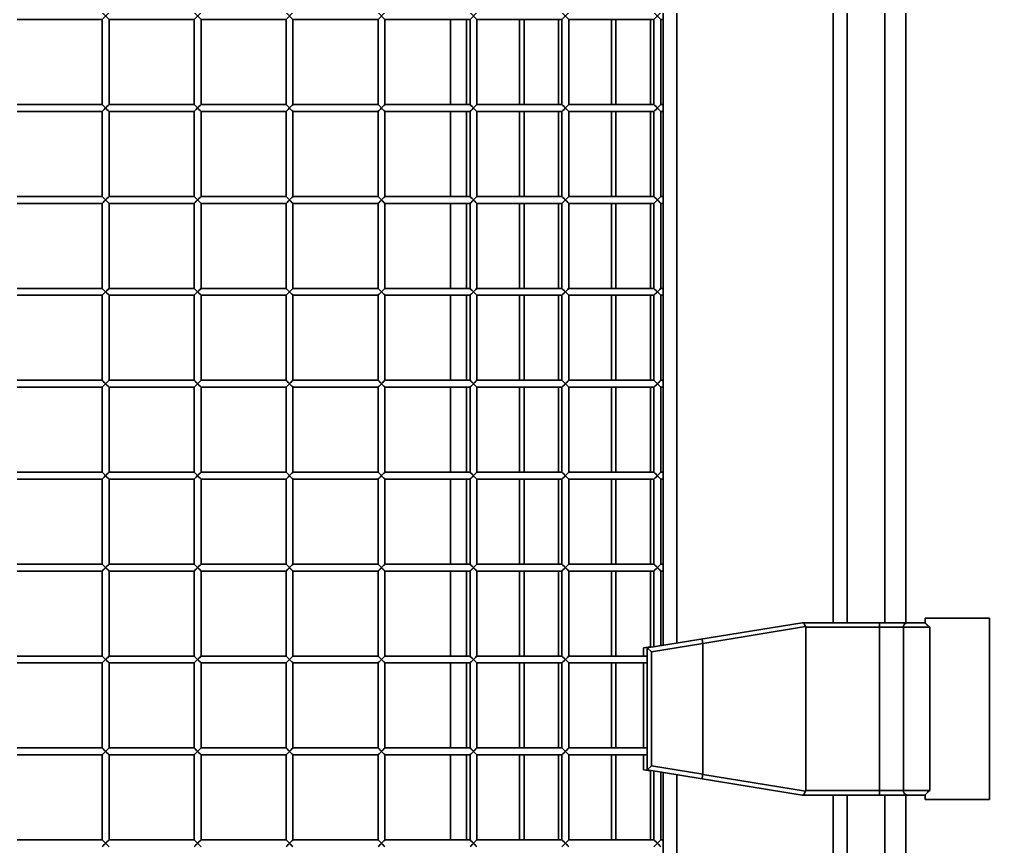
# Model space of a CAD drawing. Header units: millimetres. Extents: x 32496 to 166256, y 3504 to 23939.
# Drawn here: x 72465.5 to 72887.5, y 13849.7 to 14209.7 of the extents above; entities that cross this region are included whole.
import ezdxf

# ---------------------------------------------------------------- set-up
doc = ezdxf.new("R2010")
doc.units = ezdxf.units.MM
doc.layers.get('0').update_dxf_attribs({"lineweight": 35})

# ---------------------------------------------------------------- blocks, each defined once
blk = doc.blocks.new('8-1250')
at = {"linetype": 'Continuous'}
for p, q in [((-294.63, -33033.17), (-294.63, -32390.41)), ((-226.63, -32399.29), (-226.63, -33024.29)), ((-220.63, -33024.29), (-220.63, -32399.29)), ((-204.13, -33024.29), (-204.13, -32399.29)), ((-195.13, -33024.29), (-195.13, -32399.29)), ((-300.63, -32408.79), (-300.63, -33034.31)), ((-544.63, -32761.79), (-541.63, -32758.79)), ((-544.63, -32758.79), (-541.63, -32761.79)), ((-504.63, -32761.79), (-501.63, -32758.79)), ((-504.63, -32758.79), (-501.63, -32761.79)), ((-464.63, -32761.79), (-461.63, -32758.79)), ((-464.63, -32758.79), (-461.63, -32761.79)), ((-424.63, -32761.79), (-421.63, -32758.79)), ((-424.63, -32758.79), (-421.63, -32761.79)), ((-384.63, -32761.79), (-381.63, -32758.79)), ((-384.63, -32758.79), (-381.63, -32761.79)), ((-344.63, -32761.79), (-341.63, -32758.79)), ((-344.63, -32758.79), (-341.63, -32761.79)), ((-304.63, -32761.79), (-301.63, -32758.79)), ((-304.63, -32758.79), (-301.63, -32761.79)), ((-581.63, -32761.79), (-544.63, -32761.79)), ((-544.63, -32761.79), (-544.63, -32798.79)), ((-541.63, -32761.79), (-504.63, -32761.79)), ((-541.63, -32761.79), (-541.63, -32798.79)), ((-504.63, -32761.79), (-504.63, -32798.79)), ((-501.63, -32761.79), (-464.63, -32761.79)), ((-501.63, -32761.79), (-501.63, -32798.79)), ((-464.63, -32761.79), (-464.63, -32798.79)), ((-461.63, -32761.79), (-424.63, -32761.79)), ((-461.63, -32761.79), (-461.63, -32798.79)), ((-424.63, -32761.79), (-424.63, -32798.79)), ((-421.63, -32761.79), (-384.63, -32761.79)), ((-421.63, -32761.79), (-421.63, -32798.79)), ((-393.13, -32798.79), (-393.13, -32761.79)), ((-386.13, -32761.79), (-386.13, -32798.79)), ((-384.63, -32761.79), (-384.63, -32798.79)), ((-381.63, -32761.79), (-344.63, -32761.79)), ((-381.63, -32761.79), (-381.63, -32798.79)), ((-363.13, -32761.79), (-363.13, -32798.79)), ((-361.13, -32761.79), (-361.13, -32798.79)), ((-346.13, -32761.79), (-346.13, -32798.79)), ((-344.63, -32761.79), (-344.63, -32798.79)), ((-341.63, -32761.79), (-304.63, -32761.79)), ((-341.63, -32761.79), (-341.63, -32798.79)), ((-323.13, -32761.79), (-323.13, -32798.79)), ((-321.13, -32761.79), (-321.13, -32798.79)), ((-306.13, -32761.79), (-306.13, -32798.79)), ((-304.63, -32761.79), (-304.63, -32798.79)), ((-301.63, -32761.79), (-300.63, -32761.79)), ((-301.63, -32761.79), (-301.63, -32798.79)), ((-581.63, -32798.79), (-544.63, -32798.79)), ((-581.63, -32801.79), (-544.63, -32801.79)), ((-544.63, -32801.79), (-541.63, -32798.79)), ((-544.63, -32798.79), (-541.63, -32801.79)), ((-544.63, -32801.79), (-544.63, -32838.79)), ((-541.63, -32798.79), (-504.63, -32798.79)), ((-541.63, -32801.79), (-504.63, -32801.79)), ((-541.63, -32801.79), (-541.63, -32838.79)), ((-504.63, -32801.79), (-501.63, -32798.79)), ((-504.63, -32798.79), (-501.63, -32801.79)), ((-504.63, -32801.79), (-504.63, -32838.79)), ((-501.63, -32798.79), (-464.63, -32798.79)), ((-501.63, -32801.79), (-464.63, -32801.79)), ((-501.63, -32801.79), (-501.63, -32838.79)), ((-464.63, -32801.79), (-461.63, -32798.79)), ((-464.63, -32798.79), (-461.63, -32801.79)), ((-464.63, -32801.79), (-464.63, -32838.79)), ((-461.63, -32798.79), (-424.63, -32798.79)), ((-461.63, -32801.79), (-424.63, -32801.79)), ((-461.63, -32801.79), (-461.63, -32838.79)), ((-424.63, -32801.79), (-421.63, -32798.79)), ((-424.63, -32798.79), (-421.63, -32801.79)), ((-424.63, -32801.79), (-424.63, -32838.79)), ((-421.63, -32798.79), (-384.63, -32798.79)), ((-421.63, -32801.79), (-384.63, -32801.79)), ((-421.63, -32801.79), (-421.63, -32838.79)), ((-393.13, -32838.79), (-393.13, -32801.79)), ((-386.13, -32801.79), (-386.13, -32838.79)), ((-384.63, -32801.79), (-381.63, -32798.79)), ((-384.63, -32798.79), (-381.63, -32801.79)), ((-384.63, -32801.79), (-384.63, -32838.79)), ((-381.63, -32798.79), (-344.63, -32798.79)), ((-381.63, -32801.79), (-344.63, -32801.79)), ((-381.63, -32801.79), (-381.63, -32838.79)), ((-363.13, -32801.79), (-363.13, -32838.79)), ((-361.13, -32801.79), (-361.13, -32838.79)), ((-346.13, -32801.79), (-346.13, -32838.79)), ((-344.63, -32801.79), (-341.63, -32798.79)), ((-344.63, -32798.79), (-341.63, -32801.79)), ((-344.63, -32801.79), (-344.63, -32838.79)), ((-341.63, -32798.79), (-304.63, -32798.79)), ((-341.63, -32801.79), (-304.63, -32801.79)), ((-341.63, -32801.79), (-341.63, -32838.79)), ((-323.13, -32801.79), (-323.13, -32838.79)), ((-321.13, -32801.79), (-321.13, -32838.79)), ((-306.13, -32801.79), (-306.13, -32838.79)), ((-304.63, -32801.79), (-301.63, -32798.79)), ((-304.63, -32798.79), (-301.63, -32801.79)), ((-304.63, -32801.79), (-304.63, -32838.79)), ((-301.63, -32798.79), (-300.63, -32798.79)), ((-301.63, -32801.79), (-300.63, -32801.79)), ((-301.63, -32801.79), (-301.63, -32838.79)), ((-581.63, -32838.79), (-544.63, -32838.79)), ((-544.63, -32841.79), (-541.63, -32838.79)), ((-544.63, -32838.79), (-541.63, -32841.79)), ((-541.63, -32838.79), (-504.63, -32838.79)), ((-504.63, -32841.79), (-501.63, -32838.79)), ((-504.63, -32838.79), (-501.63, -32841.79)), ((-501.63, -32838.79), (-464.63, -32838.79)), ((-464.63, -32841.79), (-461.63, -32838.79)), ((-464.63, -32838.79), (-461.63, -32841.79)), ((-461.63, -32838.79), (-424.63, -32838.79)), ((-424.63, -32841.79), (-421.63, -32838.79)), ((-424.63, -32838.79), (-421.63, -32841.79)), ((-421.63, -32838.79), (-384.63, -32838.79)), ((-384.63, -32841.79), (-381.63, -32838.79)), ((-384.63, -32838.79), (-381.63, -32841.79)), ((-381.63, -32838.79), (-344.63, -32838.79)), ((-344.63, -32841.79), (-341.63, -32838.79)), ((-344.63, -32838.79), (-341.63, -32841.79)), ((-341.63, -32838.79), (-304.63, -32838.79)), ((-304.63, -32841.79), (-301.63, -32838.79)), ((-304.63, -32838.79), (-301.63, -32841.79)), ((-301.63, -32838.79), (-300.63, -32838.79)), ((-581.63, -32841.79), (-544.63, -32841.79)), ((-544.63, -32841.79), (-544.63, -32878.79)), ((-541.63, -32841.79), (-504.63, -32841.79)), ((-541.63, -32841.79), (-541.63, -32878.79)), ((-504.63, -32841.79), (-504.63, -32878.79)), ((-501.63, -32841.79), (-464.63, -32841.79)), ((-501.63, -32841.79), (-501.63, -32878.79)), ((-464.63, -32841.79), (-464.63, -32878.79)), ((-461.63, -32841.79), (-424.63, -32841.79)), ((-461.63, -32841.79), (-461.63, -32878.79)), ((-424.63, -32841.79), (-424.63, -32878.79)), ((-421.63, -32841.79), (-384.63, -32841.79)), ((-421.63, -32841.79), (-421.63, -32878.79)), ((-393.13, -32878.79), (-393.13, -32841.79)), ((-386.13, -32841.79), (-386.13, -32878.79)), ((-384.63, -32841.79), (-384.63, -32878.79)), ((-381.63, -32841.79), (-344.63, -32841.79)), ((-381.63, -32841.79), (-381.63, -32878.79)), ((-363.13, -32841.79), (-363.13, -32878.79)), ((-361.13, -32841.79), (-361.13, -32878.79)), ((-346.13, -32841.79), (-346.13, -32878.79)), ((-344.63, -32841.79), (-344.63, -32878.79)), ((-341.63, -32841.79), (-304.63, -32841.79)), ((-341.63, -32841.79), (-341.63, -32878.79)), ((-323.13, -32841.79), (-323.13, -32878.79)), ((-321.13, -32841.79), (-321.13, -32878.79)), ((-306.13, -32841.79), (-306.13, -32878.79)), ((-304.63, -32841.79), (-304.63, -32878.79)), ((-301.63, -32841.79), (-300.63, -32841.79)), ((-301.63, -32841.79), (-301.63, -32878.79)), ((-581.63, -32878.79), (-544.63, -32878.79)), ((-581.63, -32881.79), (-544.63, -32881.79)), ((-544.63, -32881.79), (-541.63, -32878.79)), ((-544.63, -32878.79), (-541.63, -32881.79)), ((-544.63, -32881.79), (-544.63, -32918.79)), ((-541.63, -32878.79), (-504.63, -32878.79)), ((-541.63, -32881.79), (-504.63, -32881.79)), ((-541.63, -32881.79), (-541.63, -32918.79)), ((-504.63, -32881.79), (-501.63, -32878.79)), ((-504.63, -32878.79), (-501.63, -32881.79)), ((-504.63, -32881.79), (-504.63, -32918.79)), ((-501.63, -32878.79), (-464.63, -32878.79)), ((-501.63, -32881.79), (-464.63, -32881.79)), ((-501.63, -32881.79), (-501.63, -32918.79)), ((-464.63, -32881.79), (-461.63, -32878.79)), ((-464.63, -32878.79), (-461.63, -32881.79)), ((-464.63, -32881.79), (-464.63, -32918.79)), ((-461.63, -32878.79), (-424.63, -32878.79)), ((-461.63, -32881.79), (-424.63, -32881.79)), ((-461.63, -32881.79), (-461.63, -32918.79)), ((-424.63, -32881.79), (-421.63, -32878.79)), ((-424.63, -32878.79), (-421.63, -32881.79)), ((-424.63, -32881.79), (-424.63, -32918.79)), ((-421.63, -32878.79), (-384.63, -32878.79)), ((-421.63, -32881.79), (-384.63, -32881.79)), ((-421.63, -32881.79), (-421.63, -32918.79)), ((-393.13, -32918.79), (-393.13, -32881.79)), ((-386.13, -32881.79), (-386.13, -32918.79)), ((-384.63, -32881.79), (-381.63, -32878.79)), ((-384.63, -32878.79), (-381.63, -32881.79)), ((-384.63, -32881.79), (-384.63, -32918.79)), ((-381.63, -32878.79), (-344.63, -32878.79)), ((-381.63, -32881.79), (-344.63, -32881.79)), ((-381.63, -32881.79), (-381.63, -32918.79)), ((-363.13, -32881.79), (-363.13, -32918.79)), ((-361.13, -32881.79), (-361.13, -32918.79)), ((-346.13, -32881.79), (-346.13, -32918.79)), ((-344.63, -32881.79), (-341.63, -32878.79)), ((-344.63, -32878.79), (-341.63, -32881.79)), ((-344.63, -32881.79), (-344.63, -32918.79)), ((-341.63, -32878.79), (-304.63, -32878.79)), ((-341.63, -32881.79), (-304.63, -32881.79)), ((-341.63, -32881.79), (-341.63, -32918.79)), ((-323.13, -32881.79), (-323.13, -32918.79)), ((-321.13, -32881.79), (-321.13, -32918.79)), ((-306.13, -32881.79), (-306.13, -32918.79)), ((-304.63, -32881.79), (-301.63, -32878.79)), ((-304.63, -32878.79), (-301.63, -32881.79)), ((-304.63, -32881.79), (-304.63, -32918.79)), ((-301.63, -32878.79), (-300.63, -32878.79)), ((-301.63, -32881.79), (-300.63, -32881.79)), ((-301.63, -32881.79), (-301.63, -32918.79)), ((-581.63, -32918.79), (-544.63, -32918.79)), ((-544.63, -32921.79), (-541.63, -32918.79)), ((-544.63, -32918.79), (-541.63, -32921.79)), ((-541.63, -32918.79), (-504.63, -32918.79)), ((-504.63, -32921.79), (-501.63, -32918.79)), ((-504.63, -32918.79), (-501.63, -32921.79)), ((-501.63, -32918.79), (-464.63, -32918.79)), ((-464.63, -32921.79), (-461.63, -32918.79)), ((-464.63, -32918.79), (-461.63, -32921.79)), ((-461.63, -32918.79), (-424.63, -32918.79)), ((-424.63, -32921.79), (-421.63, -32918.79)), ((-424.63, -32918.79), (-421.63, -32921.79)), ((-421.63, -32918.79), (-384.63, -32918.79)), ((-384.63, -32921.79), (-381.63, -32918.79)), ((-384.63, -32918.79), (-381.63, -32921.79)), ((-381.63, -32918.79), (-344.63, -32918.79)), ((-344.63, -32921.79), (-341.63, -32918.79)), ((-344.63, -32918.79), (-341.63, -32921.79)), ((-341.63, -32918.79), (-304.63, -32918.79)), ((-304.63, -32921.79), (-301.63, -32918.79)), ((-304.63, -32918.79), (-301.63, -32921.79)), ((-301.63, -32918.79), (-300.63, -32918.79)), ((-581.63, -32921.79), (-544.63, -32921.79)), ((-544.63, -32921.79), (-544.63, -32958.79)), ((-541.63, -32921.79), (-504.63, -32921.79)), ((-541.63, -32921.79), (-541.63, -32958.79)), ((-504.63, -32921.79), (-504.63, -32958.79)), ((-501.63, -32921.79), (-464.63, -32921.79)), ((-501.63, -32921.79), (-501.63, -32958.79)), ((-464.63, -32921.79), (-464.63, -32958.79)), ((-461.63, -32921.79), (-424.63, -32921.79)), ((-461.63, -32921.79), (-461.63, -32958.79)), ((-424.63, -32921.79), (-424.63, -32958.79)), ((-421.63, -32921.79), (-384.63, -32921.79)), ((-421.63, -32921.79), (-421.63, -32958.79)), ((-393.13, -32958.79), (-393.13, -32921.79)), ((-386.13, -32921.79), (-386.13, -32958.79)), ((-384.63, -32921.79), (-384.63, -32958.79)), ((-381.63, -32921.79), (-344.63, -32921.79)), ((-381.63, -32921.79), (-381.63, -32958.79)), ((-363.13, -32921.79), (-363.13, -32958.79)), ((-361.13, -32921.79), (-361.13, -32958.79)), ((-346.13, -32921.79), (-346.13, -32958.79)), ((-344.63, -32921.79), (-344.63, -32958.79)), ((-341.63, -32921.79), (-304.63, -32921.79)), ((-341.63, -32921.79), (-341.63, -32958.79)), ((-323.13, -32921.79), (-323.13, -32958.79)), ((-321.13, -32921.79), (-321.13, -32958.79)), ((-306.13, -32921.79), (-306.13, -32958.79)), ((-304.63, -32921.79), (-304.63, -32958.79)), ((-301.63, -32921.79), (-300.63, -32921.79)), ((-301.63, -32921.79), (-301.63, -32958.79)), ((-581.63, -32958.79), (-544.63, -32958.79)), ((-581.63, -32961.79), (-544.63, -32961.79)), ((-544.63, -32961.79), (-541.63, -32958.79)), ((-544.63, -32958.79), (-541.63, -32961.79)), ((-544.63, -32961.79), (-544.63, -32998.79)), ((-541.63, -32958.79), (-504.63, -32958.79)), ((-541.63, -32961.79), (-504.63, -32961.79)), ((-541.63, -32961.79), (-541.63, -32998.79)), ((-504.63, -32961.79), (-501.63, -32958.79)), ((-504.63, -32958.79), (-501.63, -32961.79)), ((-504.63, -32961.79), (-504.63, -32998.79)), ((-501.63, -32958.79), (-464.63, -32958.79)), ((-501.63, -32961.79), (-464.63, -32961.79)), ((-501.63, -32961.79), (-501.63, -32998.79)), ((-464.63, -32961.79), (-461.63, -32958.79)), ((-464.63, -32958.79), (-461.63, -32961.79)), ((-464.63, -32961.79), (-464.63, -32998.79)), ((-461.63, -32958.79), (-424.63, -32958.79)), ((-461.63, -32961.79), (-424.63, -32961.79)), ((-461.63, -32961.79), (-461.63, -32998.79)), ((-424.63, -32961.79), (-421.63, -32958.79)), ((-424.63, -32958.79), (-421.63, -32961.79)), ((-424.63, -32961.79), (-424.63, -32998.79)), ((-421.63, -32958.79), (-384.63, -32958.79)), ((-421.63, -32961.79), (-384.63, -32961.79)), ((-421.63, -32961.79), (-421.63, -32998.79)), ((-393.13, -32998.79), (-393.13, -32961.79)), ((-386.13, -32961.79), (-386.13, -32998.79)), ((-384.63, -32961.79), (-381.63, -32958.79)), ((-384.63, -32958.79), (-381.63, -32961.79)), ((-384.63, -32961.79), (-384.63, -32998.79)), ((-381.63, -32958.79), (-344.63, -32958.79)), ((-381.63, -32961.79), (-344.63, -32961.79)), ((-381.63, -32961.79), (-381.63, -32998.79)), ((-363.13, -32961.79), (-363.13, -32998.79)), ((-361.13, -32961.79), (-361.13, -32998.79)), ((-346.13, -32961.79), (-346.13, -32998.79)), ((-344.63, -32961.79), (-341.63, -32958.79)), ((-344.63, -32958.79), (-341.63, -32961.79)), ((-344.63, -32961.79), (-344.63, -32998.79)), ((-341.63, -32958.79), (-304.63, -32958.79)), ((-341.63, -32961.79), (-304.63, -32961.79)), ((-341.63, -32961.79), (-341.63, -32998.79)), ((-323.13, -32961.79), (-323.13, -32998.79)), ((-321.13, -32961.79), (-321.13, -32998.79)), ((-306.13, -32961.79), (-306.13, -32998.79)), ((-304.63, -32961.79), (-301.63, -32958.79)), ((-304.63, -32958.79), (-301.63, -32961.79)), ((-304.63, -32961.79), (-304.63, -32998.79)), ((-301.63, -32958.79), (-300.63, -32958.79)), ((-301.63, -32961.79), (-300.63, -32961.79)), ((-301.63, -32961.79), (-301.63, -32998.79)), ((-581.63, -32998.79), (-544.63, -32998.79)), ((-544.63, -33001.79), (-541.63, -32998.79)), ((-544.63, -32998.79), (-541.63, -33001.79)), ((-541.63, -32998.79), (-504.63, -32998.79)), ((-504.63, -33001.79), (-501.63, -32998.79)), ((-504.63, -32998.79), (-501.63, -33001.79)), ((-501.63, -32998.79), (-464.63, -32998.79)), ((-464.63, -33001.79), (-461.63, -32998.79)), ((-464.63, -32998.79), (-461.63, -33001.79)), ((-461.63, -32998.79), (-424.63, -32998.79)), ((-424.63, -33001.79), (-421.63, -32998.79)), ((-424.63, -32998.79), (-421.63, -33001.79)), ((-421.63, -32998.79), (-384.63, -32998.79)), ((-384.63, -33001.79), (-381.63, -32998.79)), ((-384.63, -32998.79), (-381.63, -33001.79)), ((-381.63, -32998.79), (-344.63, -32998.79)), ((-344.63, -33001.79), (-341.63, -32998.79)), ((-344.63, -32998.79), (-341.63, -33001.79)), ((-341.63, -32998.79), (-304.63, -32998.79)), ((-304.63, -33001.79), (-301.63, -32998.79)), ((-304.63, -32998.79), (-301.63, -33001.79)), ((-301.63, -32998.79), (-300.63, -32998.79)), ((-581.63, -33001.79), (-544.63, -33001.79)), ((-544.63, -33001.79), (-544.63, -33038.79)), ((-541.63, -33001.79), (-504.63, -33001.79)), ((-541.63, -33001.79), (-541.63, -33038.79)), ((-504.63, -33001.79), (-504.63, -33038.79)), ((-501.63, -33001.79), (-464.63, -33001.79)), ((-501.63, -33001.79), (-501.63, -33038.79)), ((-464.63, -33001.79), (-464.63, -33038.79)), ((-461.63, -33001.79), (-424.63, -33001.79)), ((-461.63, -33001.79), (-461.63, -33038.79)), ((-424.63, -33001.79), (-424.63, -33038.79)), ((-421.63, -33001.79), (-384.63, -33001.79)), ((-421.63, -33001.79), (-421.63, -33038.79)), ((-393.13, -33038.79), (-393.13, -33001.79)), ((-386.13, -33001.79), (-386.13, -33038.79)), ((-384.63, -33001.79), (-384.63, -33038.79)), ((-381.63, -33001.79), (-344.63, -33001.79)), ((-381.63, -33001.79), (-381.63, -33038.79)), ((-363.13, -33001.79), (-363.13, -33038.79)), ((-361.13, -33001.79), (-361.13, -33038.79)), ((-346.13, -33001.79), (-346.13, -33038.79)), ((-344.63, -33001.79), (-344.63, -33038.79)), ((-341.63, -33001.79), (-304.63, -33001.79)), ((-341.63, -33001.79), (-341.63, -33038.79)), ((-323.13, -33001.79), (-323.13, -33038.79)), ((-321.13, -33001.79), (-321.13, -33038.79)), ((-306.13, -33001.79), (-306.13, -33035.04)), ((-304.63, -33001.79), (-304.63, -33034.8)), ((-301.63, -33001.79), (-300.63, -33001.79)), ((-301.63, -33001.79), (-301.63, -33034.31)), ((-307.63, -33035.29), (-240.13, -33024.29)), ((-240.13, -33024.29), (-186.63, -33024.29)), ((-206.45, -33024.29), (-206.45, -33099.29)), ((-186.63, -33022.29), (-158.63, -33022.29)), ((-186.63, -33024.29), (-186.63, -33022.29)), ((-158.63, -33101.29), (-158.63, -33022.29)), ((-238.71, -33026.01), (-283.43, -33033.29)), ((-238.63, -33026.29), (-184.66, -33026.29)), ((-238.63, -33026.29), (-238.63, -33097.29)), ((-196.14, -33097.29), (-196.14, -33026.29)), ((-184.66, -33026.29), (-184.66, -33097.29)), ((-283.43, -33033.37), (-305.63, -33036.99)), ((-283.43, -33033.37), (-283.43, -33090.21)), ((-306.13, -33034.8), (-309.13, -33035.29)), ((-309.13, -33035.29), (-309.13, -33038.79)), ((-307.63, -33035.29), (-305.63, -33036.99)), ((-307.63, -33035.29), (-307.63, -33088.29)), ((-305.63, -33086.59), (-305.63, -33036.99)), ((-581.63, -33038.79), (-544.63, -33038.79)), ((-581.63, -33041.79), (-544.63, -33041.79)), ((-544.63, -33041.79), (-541.63, -33038.79)), ((-544.63, -33038.79), (-541.63, -33041.79)), ((-544.63, -33041.79), (-544.63, -33078.79)), ((-541.63, -33038.79), (-504.63, -33038.79)), ((-541.63, -33041.79), (-504.63, -33041.79)), ((-541.63, -33041.79), (-541.63, -33078.79)), ((-504.63, -33041.79), (-501.63, -33038.79)), ((-504.63, -33038.79), (-501.63, -33041.79)), ((-504.63, -33041.79), (-504.63, -33078.79)), ((-501.63, -33038.79), (-464.63, -33038.79)), ((-501.63, -33041.79), (-464.63, -33041.79)), ((-501.63, -33041.79), (-501.63, -33078.79)), ((-464.63, -33041.79), (-461.63, -33038.79)), ((-464.63, -33038.79), (-461.63, -33041.79)), ((-464.63, -33041.79), (-464.63, -33078.79)), ((-461.63, -33038.79), (-424.63, -33038.79)), ((-461.63, -33041.79), (-424.63, -33041.79)), ((-461.63, -33041.79), (-461.63, -33078.79)), ((-424.63, -33041.79), (-421.63, -33038.79)), ((-424.63, -33038.79), (-421.63, -33041.79)), ((-424.63, -33041.79), (-424.63, -33078.79)), ((-421.63, -33038.79), (-384.63, -33038.79)), ((-421.63, -33041.79), (-384.63, -33041.79)), ((-421.63, -33041.79), (-421.63, -33078.79)), ((-393.13, -33078.79), (-393.13, -33041.79)), ((-386.13, -33041.79), (-386.13, -33078.79)), ((-384.63, -33041.79), (-381.63, -33038.79)), ((-384.63, -33038.79), (-381.63, -33041.79)), ((-384.63, -33041.79), (-384.63, -33078.79)), ((-381.63, -33038.79), (-344.63, -33038.79)), ((-381.63, -33041.79), (-344.63, -33041.79)), ((-381.63, -33041.79), (-381.63, -33078.79)), ((-363.13, -33041.79), (-363.13, -33078.79)), ((-361.13, -33041.79), (-361.13, -33078.79)), ((-346.13, -33041.79), (-346.13, -33078.79)), ((-344.63, -33041.79), (-341.63, -33038.79)), ((-344.63, -33038.79), (-341.63, -33041.79)), ((-344.63, -33041.79), (-344.63, -33078.79)), ((-341.63, -33038.79), (-307.63, -33038.79)), ((-341.63, -33041.79), (-307.63, -33041.79)), ((-341.63, -33041.79), (-341.63, -33078.79)), ((-323.13, -33041.79), (-323.13, -33078.79)), ((-321.13, -33041.79), (-321.13, -33078.79)), ((-309.13, -33041.79), (-309.13, -33078.79)), ((-581.63, -33078.79), (-544.63, -33078.79)), ((-544.63, -33081.79), (-541.63, -33078.79)), ((-544.63, -33078.79), (-541.63, -33081.79)), ((-541.63, -33078.79), (-504.63, -33078.79)), ((-504.63, -33081.79), (-501.63, -33078.79)), ((-504.63, -33078.79), (-501.63, -33081.79)), ((-501.63, -33078.79), (-464.63, -33078.79)), ((-464.63, -33081.79), (-461.63, -33078.79)), ((-464.63, -33078.79), (-461.63, -33081.79)), ((-461.63, -33078.79), (-424.63, -33078.79)), ((-424.63, -33081.79), (-421.63, -33078.79)), ((-424.63, -33078.79), (-421.63, -33081.79)), ((-421.63, -33078.79), (-384.63, -33078.79)), ((-384.63, -33081.79), (-381.63, -33078.79)), ((-384.63, -33078.79), (-381.63, -33081.79)), ((-381.63, -33078.79), (-344.63, -33078.79)), ((-344.63, -33081.79), (-341.63, -33078.79)), ((-344.63, -33078.79), (-341.63, -33081.79)), ((-341.63, -33078.79), (-307.63, -33078.79)), ((-581.63, -33081.79), (-544.63, -33081.79)), ((-544.63, -33081.79), (-544.63, -33118.79)), ((-541.63, -33081.79), (-504.63, -33081.79)), ((-541.63, -33081.79), (-541.63, -33118.79)), ((-504.63, -33081.79), (-504.63, -33118.79)), ((-501.63, -33081.79), (-464.63, -33081.79)), ((-501.63, -33081.79), (-501.63, -33118.79)), ((-464.63, -33081.79), (-464.63, -33118.79)), ((-461.63, -33081.79), (-424.63, -33081.79)), ((-461.63, -33081.79), (-461.63, -33118.79)), ((-424.63, -33081.79), (-424.63, -33118.79)), ((-421.63, -33081.79), (-384.63, -33081.79)), ((-421.63, -33081.79), (-421.63, -33118.79)), ((-393.13, -33118.79), (-393.13, -33081.79)), ((-386.13, -33081.79), (-386.13, -33118.79)), ((-384.63, -33081.79), (-384.63, -33118.79)), ((-381.63, -33081.79), (-344.63, -33081.79)), ((-381.63, -33081.79), (-381.63, -33118.79)), ((-363.13, -33081.79), (-363.13, -33118.79)), ((-361.13, -33081.79), (-361.13, -33118.79)), ((-346.13, -33081.79), (-346.13, -33118.79)), ((-344.63, -33081.79), (-344.63, -33118.79)), ((-341.63, -33081.79), (-307.63, -33081.79)), ((-341.63, -33081.79), (-341.63, -33118.79)), ((-323.13, -33081.79), (-323.13, -33118.79)), ((-321.13, -33081.79), (-321.13, -33118.79)), ((-309.13, -33081.79), (-309.13, -33088.29)), ((-306.13, -33088.78), (-309.13, -33088.29)), ((-307.63, -33088.29), (-305.63, -33086.59)), ((-307.63, -33088.29), (-240.13, -33099.29)), ((-306.13, -33088.53), (-306.13, -33118.79)), ((-305.63, -33086.59), (-283.43, -33090.21)), ((-304.63, -33088.78), (-304.63, -33118.79)), ((-301.63, -33089.27), (-301.63, -33118.79)), ((-300.63, -33089.43), (-300.63, -33311.79)), ((-294.63, -33733.17), (-294.63, -33090.41)), ((-283.43, -33090.28), (-238.71, -33097.57)), ((-184.66, -33097.29), (-238.63, -33097.29)), ((-240.13, -33099.29), (-186.63, -33099.29)), ((-226.63, -33099.29), (-226.63, -33724.29)), ((-220.63, -33724.29), (-220.63, -33099.29)), ((-204.13, -33724.29), (-204.13, -33099.29)), ((-195.13, -33724.29), (-195.13, -33099.29)), ((-186.63, -33099.29), (-186.63, -33101.29)), ((-158.63, -33101.29), (-186.63, -33101.29)), ((-581.63, -33118.79), (-544.63, -33118.79)), ((-544.63, -33121.79), (-541.63, -33118.79)), ((-544.63, -33118.79), (-541.63, -33121.79)), ((-541.63, -33118.79), (-504.63, -33118.79)), ((-504.63, -33121.79), (-501.63, -33118.79)), ((-504.63, -33118.79), (-501.63, -33121.79)), ((-501.63, -33118.79), (-464.63, -33118.79)), ((-464.63, -33121.79), (-461.63, -33118.79)), ((-464.63, -33118.79), (-461.63, -33121.79)), ((-461.63, -33118.79), (-424.63, -33118.79)), ((-424.63, -33121.79), (-421.63, -33118.79)), ((-424.63, -33118.79), (-421.63, -33121.79)), ((-421.63, -33118.79), (-384.63, -33118.79)), ((-384.63, -33121.79), (-381.63, -33118.79)), ((-384.63, -33118.79), (-381.63, -33121.79)), ((-381.63, -33118.79), (-344.63, -33118.79)), ((-344.63, -33121.79), (-341.63, -33118.79)), ((-344.63, -33118.79), (-341.63, -33121.79)), ((-341.63, -33118.79), (-304.63, -33118.79)), ((-304.63, -33121.79), (-301.63, -33118.79)), ((-304.63, -33118.79), (-301.63, -33121.79)), ((-301.63, -33118.79), (-300.63, -33118.79))]:
    blk.add_line(p, q, dxfattribs=at)
for points in [[(-544.63, -32798.79), (-544.2, -32799.22), (-543.71, -32799.71), (-542.54, -32800.88)], [(-543.13, -32800.29), (-543.72, -32800.88), (-544.19, -32801.35), (-544.51, -32801.67)], [(-543.13, -32800.29), (-542.54, -32799.7), (-542.07, -32799.23), (-541.74, -32798.9)], [(-541.74, -32801.67), (-542.07, -32801.35), (-542.54, -32800.88)], [(-504.63, -32798.79), (-504.2, -32799.22), (-503.71, -32799.71), (-502.54, -32800.88)], [(-503.13, -32800.29), (-503.72, -32800.88), (-504.19, -32801.35), (-504.51, -32801.67)], [(-503.13, -32800.29), (-502.54, -32799.7), (-502.07, -32799.23), (-501.74, -32798.9)], [(-501.74, -32801.67), (-502.07, -32801.35), (-502.54, -32800.88)], [(-464.63, -32798.79), (-464.2, -32799.22), (-463.71, -32799.71), (-462.54, -32800.88)], [(-463.13, -32800.29), (-463.72, -32800.88), (-464.19, -32801.35), (-464.51, -32801.67)], [(-463.13, -32800.29), (-462.54, -32799.7), (-462.07, -32799.23), (-461.74, -32798.9)], [(-461.74, -32801.67), (-462.07, -32801.35), (-462.54, -32800.88)], [(-424.63, -32798.79), (-424.2, -32799.22), (-423.71, -32799.71), (-422.54, -32800.88)], [(-423.13, -32800.29), (-423.72, -32800.88), (-424.19, -32801.35), (-424.51, -32801.67)], [(-423.13, -32800.29), (-422.54, -32799.7), (-422.07, -32799.23), (-421.74, -32798.9)], [(-421.74, -32801.67), (-422.07, -32801.35), (-422.54, -32800.88)], [(-384.63, -32798.79), (-384.2, -32799.22), (-383.71, -32799.71), (-382.54, -32800.88)], [(-383.13, -32800.29), (-383.72, -32800.88), (-384.19, -32801.35), (-384.51, -32801.67)], [(-383.13, -32800.29), (-382.54, -32799.7), (-382.07, -32799.23), (-381.74, -32798.9)], [(-381.74, -32801.67), (-382.07, -32801.35), (-382.54, -32800.88)], [(-344.63, -32798.79), (-344.2, -32799.22), (-343.71, -32799.71), (-342.54, -32800.88)], [(-343.13, -32800.29), (-343.72, -32800.88), (-344.19, -32801.35), (-344.51, -32801.67)], [(-343.13, -32800.29), (-342.54, -32799.7), (-342.07, -32799.23), (-341.74, -32798.9)], [(-341.74, -32801.67), (-342.07, -32801.35), (-342.54, -32800.88)], [(-304.63, -32798.79), (-304.2, -32799.22), (-303.71, -32799.71), (-302.54, -32800.88)], [(-303.13, -32800.29), (-303.72, -32800.88), (-304.19, -32801.35), (-304.51, -32801.67)], [(-303.13, -32800.29), (-302.54, -32799.7), (-302.07, -32799.23), (-301.74, -32798.9)], [(-301.74, -32801.67), (-302.07, -32801.35), (-302.54, -32800.88)], [(-544.63, -32838.79), (-544.2, -32839.22), (-543.71, -32839.71), (-542.54, -32840.88)], [(-543.13, -32840.29), (-542.54, -32839.7), (-542.07, -32839.23), (-541.74, -32838.9)], [(-504.63, -32838.79), (-504.2, -32839.22), (-503.71, -32839.71), (-502.54, -32840.88)], [(-503.13, -32840.29), (-502.54, -32839.7), (-502.07, -32839.23), (-501.74, -32838.9)], [(-464.63, -32838.79), (-464.2, -32839.22), (-463.71, -32839.71), (-462.54, -32840.88)], [(-463.13, -32840.29), (-462.54, -32839.7), (-462.07, -32839.23), (-461.74, -32838.9)], [(-424.63, -32838.79), (-424.2, -32839.22), (-423.71, -32839.71), (-422.54, -32840.88)], [(-423.13, -32840.29), (-422.54, -32839.7), (-422.07, -32839.23), (-421.74, -32838.9)], [(-384.63, -32838.79), (-384.2, -32839.22), (-383.71, -32839.71), (-382.54, -32840.88)], [(-383.13, -32840.29), (-382.54, -32839.7), (-382.07, -32839.23), (-381.74, -32838.9)], [(-344.63, -32838.79), (-344.2, -32839.22), (-343.71, -32839.71), (-342.54, -32840.88)], [(-343.13, -32840.29), (-342.54, -32839.7), (-342.07, -32839.23), (-341.74, -32838.9)], [(-304.63, -32838.79), (-304.2, -32839.22), (-303.71, -32839.71), (-302.54, -32840.88)], [(-303.13, -32840.29), (-302.54, -32839.7), (-302.07, -32839.23), (-301.74, -32838.9)], [(-543.13, -32840.29), (-543.72, -32840.88), (-544.19, -32841.35), (-544.51, -32841.67)], [(-541.74, -32841.67), (-542.07, -32841.35), (-542.54, -32840.88)], [(-503.13, -32840.29), (-503.72, -32840.88), (-504.19, -32841.35), (-504.51, -32841.67)], [(-501.74, -32841.67), (-502.07, -32841.35), (-502.54, -32840.88)], [(-463.13, -32840.29), (-463.72, -32840.88), (-464.19, -32841.35), (-464.51, -32841.67)], [(-461.74, -32841.67), (-462.07, -32841.35), (-462.54, -32840.88)], [(-423.13, -32840.29), (-423.72, -32840.88), (-424.19, -32841.35), (-424.51, -32841.67)], [(-421.74, -32841.67), (-422.07, -32841.35), (-422.54, -32840.88)], [(-383.13, -32840.29), (-383.72, -32840.88), (-384.19, -32841.35), (-384.51, -32841.67)], [(-381.74, -32841.67), (-382.07, -32841.35), (-382.54, -32840.88)], [(-343.13, -32840.29), (-343.72, -32840.88), (-344.19, -32841.35), (-344.51, -32841.67)], [(-341.74, -32841.67), (-342.07, -32841.35), (-342.54, -32840.88)], [(-303.13, -32840.29), (-303.72, -32840.88), (-304.19, -32841.35), (-304.51, -32841.67)], [(-301.74, -32841.67), (-302.07, -32841.35), (-302.54, -32840.88)], [(-544.63, -32878.79), (-544.2, -32879.22), (-543.71, -32879.71), (-542.54, -32880.88)], [(-543.13, -32880.29), (-543.72, -32880.88), (-544.19, -32881.35), (-544.51, -32881.67)], [(-543.13, -32880.29), (-542.54, -32879.7), (-542.07, -32879.23), (-541.74, -32878.9)], [(-541.74, -32881.67), (-542.07, -32881.35), (-542.54, -32880.88)], [(-504.63, -32878.79), (-504.2, -32879.22), (-503.71, -32879.71), (-502.54, -32880.88)], [(-503.13, -32880.29), (-503.72, -32880.88), (-504.19, -32881.35), (-504.51, -32881.67)], [(-503.13, -32880.29), (-502.54, -32879.7), (-502.07, -32879.23), (-501.74, -32878.9)], [(-501.74, -32881.67), (-502.07, -32881.35), (-502.54, -32880.88)], [(-464.63, -32878.79), (-464.2, -32879.22), (-463.71, -32879.71), (-462.54, -32880.88)], [(-463.13, -32880.29), (-463.72, -32880.88), (-464.19, -32881.35), (-464.51, -32881.67)], [(-463.13, -32880.29), (-462.54, -32879.7), (-462.07, -32879.23), (-461.74, -32878.9)], [(-461.74, -32881.67), (-462.07, -32881.35), (-462.54, -32880.88)], [(-424.63, -32878.79), (-424.2, -32879.22), (-423.71, -32879.71), (-422.54, -32880.88)], [(-423.13, -32880.29), (-423.72, -32880.88), (-424.19, -32881.35), (-424.51, -32881.67)], [(-423.13, -32880.29), (-422.54, -32879.7), (-422.07, -32879.23), (-421.74, -32878.9)], [(-421.74, -32881.67), (-422.07, -32881.35), (-422.54, -32880.88)], [(-384.63, -32878.79), (-384.2, -32879.22), (-383.71, -32879.71), (-382.54, -32880.88)], [(-383.13, -32880.29), (-383.72, -32880.88), (-384.19, -32881.35), (-384.51, -32881.67)], [(-383.13, -32880.29), (-382.54, -32879.7), (-382.07, -32879.23), (-381.74, -32878.9)], [(-381.74, -32881.67), (-382.07, -32881.35), (-382.54, -32880.88)], [(-344.63, -32878.79), (-344.2, -32879.22), (-343.71, -32879.71), (-342.54, -32880.88)], [(-343.13, -32880.29), (-343.72, -32880.88), (-344.19, -32881.35), (-344.51, -32881.67)], [(-343.13, -32880.29), (-342.54, -32879.7), (-342.07, -32879.23), (-341.74, -32878.9)], [(-341.74, -32881.67), (-342.07, -32881.35), (-342.54, -32880.88)], [(-304.63, -32878.79), (-304.2, -32879.22), (-303.71, -32879.71), (-302.54, -32880.88)], [(-303.13, -32880.29), (-303.72, -32880.88), (-304.19, -32881.35), (-304.51, -32881.67)], [(-303.13, -32880.29), (-302.54, -32879.7), (-302.07, -32879.23), (-301.74, -32878.9)], [(-301.74, -32881.67), (-302.07, -32881.35), (-302.54, -32880.88)], [(-544.63, -32918.79), (-544.2, -32919.22), (-543.71, -32919.71), (-542.54, -32920.88)], [(-543.13, -32920.29), (-542.54, -32919.7), (-542.07, -32919.23), (-541.74, -32918.9)], [(-504.63, -32918.79), (-504.2, -32919.22), (-503.71, -32919.71), (-502.54, -32920.88)], [(-503.13, -32920.29), (-502.54, -32919.7), (-502.07, -32919.23), (-501.74, -32918.9)], [(-464.63, -32918.79), (-464.2, -32919.22), (-463.71, -32919.71), (-462.54, -32920.88)], [(-463.13, -32920.29), (-462.54, -32919.7), (-462.07, -32919.23), (-461.74, -32918.9)], [(-424.63, -32918.79), (-424.2, -32919.22), (-423.71, -32919.71), (-422.54, -32920.88)], [(-423.13, -32920.29), (-422.54, -32919.7), (-422.07, -32919.23), (-421.74, -32918.9)], [(-384.63, -32918.79), (-384.2, -32919.22), (-383.71, -32919.71), (-382.54, -32920.88)], [(-383.13, -32920.29), (-382.54, -32919.7), (-382.07, -32919.23), (-381.74, -32918.9)], [(-344.63, -32918.79), (-344.2, -32919.22), (-343.71, -32919.71), (-342.54, -32920.88)], [(-343.13, -32920.29), (-342.54, -32919.7), (-342.07, -32919.23), (-341.74, -32918.9)], [(-304.63, -32918.79), (-304.2, -32919.22), (-303.71, -32919.71), (-302.54, -32920.88)], [(-303.13, -32920.29), (-302.54, -32919.7), (-302.07, -32919.23), (-301.74, -32918.9)], [(-543.13, -32920.29), (-543.72, -32920.88), (-544.19, -32921.35), (-544.51, -32921.67)], [(-541.74, -32921.67), (-542.07, -32921.35), (-542.54, -32920.88)], [(-503.13, -32920.29), (-503.72, -32920.88), (-504.19, -32921.35), (-504.51, -32921.67)], [(-501.74, -32921.67), (-502.07, -32921.35), (-502.54, -32920.88)], [(-463.13, -32920.29), (-463.72, -32920.88), (-464.19, -32921.35), (-464.51, -32921.67)], [(-461.74, -32921.67), (-462.07, -32921.35), (-462.54, -32920.88)], [(-423.13, -32920.29), (-423.72, -32920.88), (-424.19, -32921.35), (-424.51, -32921.67)], [(-421.74, -32921.67), (-422.07, -32921.35), (-422.54, -32920.88)], [(-383.13, -32920.29), (-383.72, -32920.88), (-384.19, -32921.35), (-384.51, -32921.67)], [(-381.74, -32921.67), (-382.07, -32921.35), (-382.54, -32920.88)], [(-343.13, -32920.29), (-343.72, -32920.88), (-344.19, -32921.35), (-344.51, -32921.67)], [(-341.74, -32921.67), (-342.07, -32921.35), (-342.54, -32920.88)], [(-303.13, -32920.29), (-303.72, -32920.88), (-304.19, -32921.35), (-304.51, -32921.67)], [(-301.74, -32921.67), (-302.07, -32921.35), (-302.54, -32920.88)], [(-544.63, -32958.79), (-544.2, -32959.22), (-543.71, -32959.71), (-542.54, -32960.88)], [(-543.13, -32960.29), (-543.72, -32960.88), (-544.19, -32961.35), (-544.51, -32961.67)], [(-543.13, -32960.29), (-542.54, -32959.7), (-542.07, -32959.23), (-541.74, -32958.9)], [(-541.74, -32961.67), (-542.07, -32961.35), (-542.54, -32960.88)], [(-504.63, -32958.79), (-504.2, -32959.22), (-503.71, -32959.71), (-502.54, -32960.88)], [(-503.13, -32960.29), (-503.72, -32960.88), (-504.19, -32961.35), (-504.51, -32961.67)], [(-503.13, -32960.29), (-502.54, -32959.7), (-502.07, -32959.23), (-501.74, -32958.9)], [(-501.74, -32961.67), (-502.07, -32961.35), (-502.54, -32960.88)], [(-464.63, -32958.79), (-464.2, -32959.22), (-463.71, -32959.71), (-462.54, -32960.88)], [(-463.13, -32960.29), (-463.72, -32960.88), (-464.19, -32961.35), (-464.51, -32961.67)], [(-463.13, -32960.29), (-462.54, -32959.7), (-462.07, -32959.23), (-461.74, -32958.9)], [(-461.74, -32961.67), (-462.07, -32961.35), (-462.54, -32960.88)], [(-424.63, -32958.79), (-424.2, -32959.22), (-423.71, -32959.71), (-422.54, -32960.88)], [(-423.13, -32960.29), (-423.72, -32960.88), (-424.19, -32961.35), (-424.51, -32961.67)], [(-423.13, -32960.29), (-422.54, -32959.7), (-422.07, -32959.23), (-421.74, -32958.9)], [(-421.74, -32961.67), (-422.07, -32961.35), (-422.54, -32960.88)], [(-384.63, -32958.79), (-384.2, -32959.22), (-383.71, -32959.71), (-382.54, -32960.88)], [(-383.13, -32960.29), (-383.72, -32960.88), (-384.19, -32961.35), (-384.51, -32961.67)], [(-383.13, -32960.29), (-382.54, -32959.7), (-382.07, -32959.23), (-381.74, -32958.9)], [(-381.74, -32961.67), (-382.07, -32961.35), (-382.54, -32960.88)], [(-344.63, -32958.79), (-344.2, -32959.22), (-343.71, -32959.71), (-342.54, -32960.88)], [(-343.13, -32960.29), (-343.72, -32960.88), (-344.19, -32961.35), (-344.51, -32961.67)], [(-343.13, -32960.29), (-342.54, -32959.7), (-342.07, -32959.23), (-341.74, -32958.9)], [(-341.74, -32961.67), (-342.07, -32961.35), (-342.54, -32960.88)], [(-304.63, -32958.79), (-304.2, -32959.22), (-303.71, -32959.71), (-302.54, -32960.88)], [(-303.13, -32960.29), (-303.72, -32960.88), (-304.19, -32961.35), (-304.51, -32961.67)], [(-303.13, -32960.29), (-302.54, -32959.7), (-302.07, -32959.23), (-301.74, -32958.9)], [(-301.74, -32961.67), (-302.07, -32961.35), (-302.54, -32960.88)], [(-544.63, -32998.79), (-544.2, -32999.22), (-543.71, -32999.71), (-542.54, -33000.88)], [(-543.13, -33000.29), (-543.72, -33000.88), (-544.19, -33001.35), (-544.51, -33001.67)], [(-543.13, -33000.29), (-542.54, -32999.7), (-542.07, -32999.23), (-541.74, -32998.9)], [(-504.63, -32998.79), (-504.2, -32999.22), (-503.71, -32999.71), (-502.54, -33000.88)], [(-503.13, -33000.29), (-503.72, -33000.88), (-504.19, -33001.35), (-504.51, -33001.67)], [(-503.13, -33000.29), (-502.54, -32999.7), (-502.07, -32999.23), (-501.74, -32998.9)], [(-464.63, -32998.79), (-464.2, -32999.22), (-463.71, -32999.71), (-462.54, -33000.88)], [(-463.13, -33000.29), (-463.72, -33000.88), (-464.19, -33001.35), (-464.51, -33001.67)], [(-463.13, -33000.29), (-462.54, -32999.7), (-462.07, -32999.23), (-461.74, -32998.9)], [(-424.63, -32998.79), (-424.2, -32999.22), (-423.71, -32999.71), (-422.54, -33000.88)], [(-423.13, -33000.29), (-423.72, -33000.88), (-424.19, -33001.35), (-424.51, -33001.67)], [(-423.13, -33000.29), (-422.54, -32999.7), (-422.07, -32999.23), (-421.74, -32998.9)], [(-384.63, -32998.79), (-384.2, -32999.22), (-383.71, -32999.71), (-382.54, -33000.88)], [(-383.13, -33000.29), (-383.72, -33000.88), (-384.19, -33001.35), (-384.51, -33001.67)], [(-383.13, -33000.29), (-382.54, -32999.7), (-382.07, -32999.23), (-381.74, -32998.9)], [(-344.63, -32998.79), (-344.2, -32999.22), (-343.71, -32999.71), (-342.54, -33000.88)], [(-343.13, -33000.29), (-343.72, -33000.88), (-344.19, -33001.35), (-344.51, -33001.67)], [(-343.13, -33000.29), (-342.54, -32999.7), (-342.07, -32999.23), (-341.74, -32998.9)], [(-304.63, -32998.79), (-304.2, -32999.22), (-303.71, -32999.71), (-302.54, -33000.88)], [(-303.13, -33000.29), (-303.72, -33000.88), (-304.19, -33001.35), (-304.51, -33001.67)], [(-303.13, -33000.29), (-302.54, -32999.7), (-302.07, -32999.23), (-301.74, -32998.9)], [(-541.74, -33001.67), (-542.07, -33001.35), (-542.54, -33000.88)], [(-501.74, -33001.67), (-502.07, -33001.35), (-502.54, -33000.88)], [(-461.74, -33001.67), (-462.07, -33001.35), (-462.54, -33000.88)], [(-421.74, -33001.67), (-422.07, -33001.35), (-422.54, -33000.88)], [(-381.74, -33001.67), (-382.07, -33001.35), (-382.54, -33000.88)], [(-341.74, -33001.67), (-342.07, -33001.35), (-342.54, -33000.88)], [(-301.74, -33001.67), (-302.07, -33001.35), (-302.54, -33000.88)], [(-544.63, -33038.79), (-544.2, -33039.22), (-543.71, -33039.71), (-542.54, -33040.88)], [(-543.13, -33040.29), (-543.72, -33040.88), (-544.19, -33041.35), (-544.51, -33041.67)], [(-543.13, -33040.29), (-542.54, -33039.7), (-542.07, -33039.23), (-541.74, -33038.9)], [(-541.74, -33041.67), (-542.07, -33041.35), (-542.54, -33040.88)], [(-504.63, -33038.79), (-504.2, -33039.22), (-503.71, -33039.71), (-502.54, -33040.88)], [(-503.13, -33040.29), (-503.72, -33040.88), (-504.19, -33041.35), (-504.51, -33041.67)], [(-503.13, -33040.29), (-502.54, -33039.7), (-502.07, -33039.23), (-501.74, -33038.9)], [(-501.74, -33041.67), (-502.07, -33041.35), (-502.54, -33040.88)], [(-464.63, -33038.79), (-464.2, -33039.22), (-463.71, -33039.71), (-462.54, -33040.88)], [(-463.13, -33040.29), (-463.72, -33040.88), (-464.19, -33041.35), (-464.51, -33041.67)], [(-463.13, -33040.29), (-462.54, -33039.7), (-462.07, -33039.23), (-461.74, -33038.9)], [(-461.74, -33041.67), (-462.07, -33041.35), (-462.54, -33040.88)], [(-424.63, -33038.79), (-424.2, -33039.22), (-423.71, -33039.71), (-422.54, -33040.88)], [(-423.13, -33040.29), (-423.72, -33040.88), (-424.19, -33041.35), (-424.51, -33041.67)], [(-423.13, -33040.29), (-422.54, -33039.7), (-422.07, -33039.23), (-421.74, -33038.9)], [(-421.74, -33041.67), (-422.07, -33041.35), (-422.54, -33040.88)], [(-384.63, -33038.79), (-384.2, -33039.22), (-383.71, -33039.71), (-382.54, -33040.88)], [(-383.13, -33040.29), (-383.72, -33040.88), (-384.19, -33041.35), (-384.51, -33041.67)], [(-383.13, -33040.29), (-382.54, -33039.7), (-382.07, -33039.23), (-381.74, -33038.9)], [(-381.74, -33041.67), (-382.07, -33041.35), (-382.54, -33040.88)], [(-344.63, -33038.79), (-344.2, -33039.22), (-343.71, -33039.71), (-342.54, -33040.88)], [(-343.13, -33040.29), (-343.72, -33040.88), (-344.19, -33041.35), (-344.51, -33041.67)], [(-343.13, -33040.29), (-342.54, -33039.7), (-342.07, -33039.23), (-341.74, -33038.9)], [(-341.74, -33041.67), (-342.07, -33041.35), (-342.54, -33040.88)], [(-544.63, -33078.79), (-544.2, -33079.22), (-543.71, -33079.71), (-542.54, -33080.88)], [(-543.13, -33080.29), (-543.72, -33080.88), (-544.19, -33081.35), (-544.51, -33081.67)], [(-543.13, -33080.29), (-542.54, -33079.7), (-542.07, -33079.23), (-541.74, -33078.9)], [(-504.63, -33078.79), (-504.2, -33079.22), (-503.71, -33079.71), (-502.54, -33080.88)], [(-503.13, -33080.29), (-503.72, -33080.88), (-504.19, -33081.35), (-504.51, -33081.67)], [(-503.13, -33080.29), (-502.54, -33079.7), (-502.07, -33079.23), (-501.74, -33078.9)], [(-464.63, -33078.79), (-464.2, -33079.22), (-463.71, -33079.71), (-462.54, -33080.88)], [(-463.13, -33080.29), (-463.72, -33080.88), (-464.19, -33081.35), (-464.51, -33081.67)], [(-463.13, -33080.29), (-462.54, -33079.7), (-462.07, -33079.23), (-461.74, -33078.9)], [(-424.63, -33078.79), (-424.2, -33079.22), (-423.71, -33079.71), (-422.54, -33080.88)], [(-423.13, -33080.29), (-423.72, -33080.88), (-424.19, -33081.35), (-424.51, -33081.67)], [(-423.13, -33080.29), (-422.54, -33079.7), (-422.07, -33079.23), (-421.74, -33078.9)], [(-384.63, -33078.79), (-384.2, -33079.22), (-383.71, -33079.71), (-382.54, -33080.88)], [(-383.13, -33080.29), (-383.72, -33080.88), (-384.19, -33081.35), (-384.51, -33081.67)], [(-383.13, -33080.29), (-382.54, -33079.7), (-382.07, -33079.23), (-381.74, -33078.9)], [(-344.63, -33078.79), (-344.2, -33079.22), (-343.71, -33079.71), (-342.54, -33080.88)], [(-343.13, -33080.29), (-343.72, -33080.88), (-344.19, -33081.35), (-344.51, -33081.67)], [(-343.13, -33080.29), (-342.54, -33079.7), (-342.07, -33079.23), (-341.74, -33078.9)], [(-541.74, -33081.67), (-542.07, -33081.35), (-542.54, -33080.88)], [(-501.74, -33081.67), (-502.07, -33081.35), (-502.54, -33080.88)], [(-461.74, -33081.67), (-462.07, -33081.35), (-462.54, -33080.88)], [(-421.74, -33081.67), (-422.07, -33081.35), (-422.54, -33080.88)], [(-381.74, -33081.67), (-382.07, -33081.35), (-382.54, -33080.88)], [(-341.74, -33081.67), (-342.07, -33081.35), (-342.54, -33080.88)], [(-544.63, -33118.79), (-544.2, -33119.22), (-543.71, -33119.71), (-542.54, -33120.88)], [(-543.13, -33120.29), (-543.72, -33120.88), (-544.19, -33121.35), (-544.51, -33121.67)], [(-543.13, -33120.29), (-542.54, -33119.7), (-542.07, -33119.23), (-541.74, -33118.9)], [(-541.74, -33121.67), (-542.07, -33121.35), (-542.54, -33120.88)], [(-504.63, -33118.79), (-504.2, -33119.22), (-503.71, -33119.71), (-502.54, -33120.88)], [(-503.13, -33120.29), (-503.72, -33120.88), (-504.19, -33121.35), (-504.51, -33121.67)], [(-503.13, -33120.29), (-502.54, -33119.7), (-502.07, -33119.23), (-501.74, -33118.9)], [(-501.74, -33121.67), (-502.07, -33121.35), (-502.54, -33120.88)], [(-464.63, -33118.79), (-464.2, -33119.22), (-463.71, -33119.71), (-462.54, -33120.88)], [(-463.13, -33120.29), (-463.72, -33120.88), (-464.19, -33121.35), (-464.51, -33121.67)], [(-463.13, -33120.29), (-462.54, -33119.7), (-462.07, -33119.23), (-461.74, -33118.9)], [(-461.74, -33121.67), (-462.07, -33121.35), (-462.54, -33120.88)], [(-424.63, -33118.79), (-424.2, -33119.22), (-423.71, -33119.71), (-422.54, -33120.88)], [(-423.13, -33120.29), (-423.72, -33120.88), (-424.19, -33121.35), (-424.51, -33121.67)], [(-423.13, -33120.29), (-422.54, -33119.7), (-422.07, -33119.23), (-421.74, -33118.9)], [(-421.74, -33121.67), (-422.07, -33121.35), (-422.54, -33120.88)], [(-384.63, -33118.79), (-384.2, -33119.22), (-383.71, -33119.71), (-382.54, -33120.88)], [(-383.13, -33120.29), (-383.72, -33120.88), (-384.19, -33121.35), (-384.51, -33121.67)], [(-383.13, -33120.29), (-382.54, -33119.7), (-382.07, -33119.23), (-381.74, -33118.9)], [(-381.74, -33121.67), (-382.07, -33121.35), (-382.54, -33120.88)], [(-344.63, -33118.79), (-344.2, -33119.22), (-343.71, -33119.71), (-342.54, -33120.88)], [(-343.13, -33120.29), (-343.72, -33120.88), (-344.19, -33121.35), (-344.51, -33121.67)], [(-343.13, -33120.29), (-342.54, -33119.7), (-342.07, -33119.23), (-341.74, -33118.9)], [(-341.74, -33121.67), (-342.07, -33121.35), (-342.54, -33120.88)], [(-304.63, -33118.79), (-304.2, -33119.22), (-303.71, -33119.71), (-302.54, -33120.88)], [(-303.13, -33120.29), (-303.72, -33120.88), (-304.19, -33121.35), (-304.51, -33121.67)], [(-303.13, -33120.29), (-302.54, -33119.7), (-302.07, -33119.23), (-301.74, -33118.9)], [(-301.74, -33121.67), (-302.07, -33121.35), (-302.54, -33120.88)]]:
    blk.add_lwpolyline(points, dxfattribs=at)
for centre, major_axis, ratio, start_param, end_param in [((-246.77, -33026.29), (8.15, 0), 0.245536, 0, 0.141711), ((-291.57, -33034.7), (8.14, 1.41), 0.241938, -0.041927, -0.003565), ((-291.57, -33088.88), (8.14, -1.41), 0.241938, 0.003565, 0.041927), ((-246.77, -33097.29), (8.15, 0), 0.245536, -0.141711, 0)]:
    blk.add_ellipse(centre, major_axis=major_axis, ratio=ratio, start_param=start_param, end_param=end_param, dxfattribs=at)
for points, knots in [([(-239.98, -33024.29), (-239.91, -33024.29), (-239.77, -33024.3), (-239.58, -33024.4), (-239.44, -33024.56), (-239.25, -33024.88), (-239.03, -33025.38), (-238.83, -33025.79), (-238.71, -33026.01)], [0, 0, 0, 0, 0.095491, 0.181572, 0.27513, 0.386659, 0.667027, 1, 1, 1, 1]), ([(-196.14, -33026.29), (-196.14, -33026.03), (-196.05, -33025.52), (-195.68, -33024.86), (-195.11, -33024.4), (-194.65, -33024.29), (-194.42, -33024.29)], [0, 0, 0, 0, 0.267215, 0.524636, 0.767656, 1, 1, 1, 1]), ([(-184.66, -33026.29), (-184.81, -33026.18), (-185.09, -33025.96), (-185.48, -33025.62), (-185.82, -33025.3), (-186.1, -33025.01), (-186.29, -33024.78), (-186.42, -33024.61), (-186.49, -33024.51), (-186.55, -33024.43), (-186.59, -33024.37), (-186.61, -33024.33), (-186.62, -33024.31), (-186.62, -33024.3), (-186.63, -33024.29), (-186.63, -33024.29)], [0, 0, 0, 0, 0.198275, 0.380694, 0.545565, 0.690776, 0.813479, 0.865244, 0.909841, 0.946555, 0.974535, 0.984937, 0.992762, 0.997839, 1, 1, 1, 1]), ([(-283.51, -33031.36), (-283.53, -33031.36), (-283.55, -33031.4), (-283.56, -33031.45), (-283.58, -33031.55), (-283.59, -33031.71), (-283.58, -33032.06), (-283.53, -33032.6), (-283.47, -33033.05), (-283.43, -33033.29)], [0, 0, 0, 0, 0.029584, 0.055175, 0.088913, 0.180604, 0.302705, 0.62104, 1, 1, 1, 1]), ([(-283.51, -33092.22), (-283.53, -33092.22), (-283.55, -33092.18), (-283.56, -33092.12), (-283.58, -33092.03), (-283.59, -33091.86), (-283.58, -33091.52), (-283.53, -33090.98), (-283.47, -33090.53), (-283.43, -33090.28)], [0, 0, 0, 0, 0.029584, 0.055174, 0.088913, 0.180604, 0.302705, 0.62104, 1, 1, 1, 1]), ([(-194.42, -33099.29), (-194.65, -33099.29), (-195.11, -33099.18), (-195.68, -33098.72), (-196.05, -33098.06), (-196.14, -33097.55), (-196.14, -33097.29)], [0, 0, 0, 0, 0.232344, 0.475364, 0.732785, 1, 1, 1, 1]), ([(-186.63, -33099.29), (-186.63, -33099.29), (-186.62, -33099.28), (-186.62, -33099.27), (-186.61, -33099.25), (-186.59, -33099.21), (-186.55, -33099.15), (-186.49, -33099.07), (-186.42, -33098.97), (-186.29, -33098.8), (-186.1, -33098.57), (-185.82, -33098.28), (-185.48, -33097.96), (-185.09, -33097.62), (-184.81, -33097.4), (-184.66, -33097.29)], [0, 0, 0, 0, 0.002161, 0.007238, 0.015063, 0.025465, 0.053445, 0.090159, 0.134756, 0.186521, 0.309224, 0.454435, 0.619306, 0.801725, 1, 1, 1, 1]), ([(-238.71, -33097.57), (-238.83, -33097.79), (-239.03, -33098.2), (-239.25, -33098.7), (-239.44, -33099.01), (-239.58, -33099.18), (-239.77, -33099.28), (-239.91, -33099.29), (-239.98, -33099.29)], [0, 0, 0, 0, 0.332942, 0.613322, 0.724857, 0.81841, 0.904497, 1, 1, 1, 1])]:
    blk.add_open_spline(points, degree=3, knots=knots, dxfattribs=at)

msp = doc.modelspace()

# ---------------------------------------------------------------- block references
at = {"color": 6}
msp.add_blockref('8-1250', (73046.131, 46971.457), dxfattribs=at)

doc.saveas('drawing.dxf')
